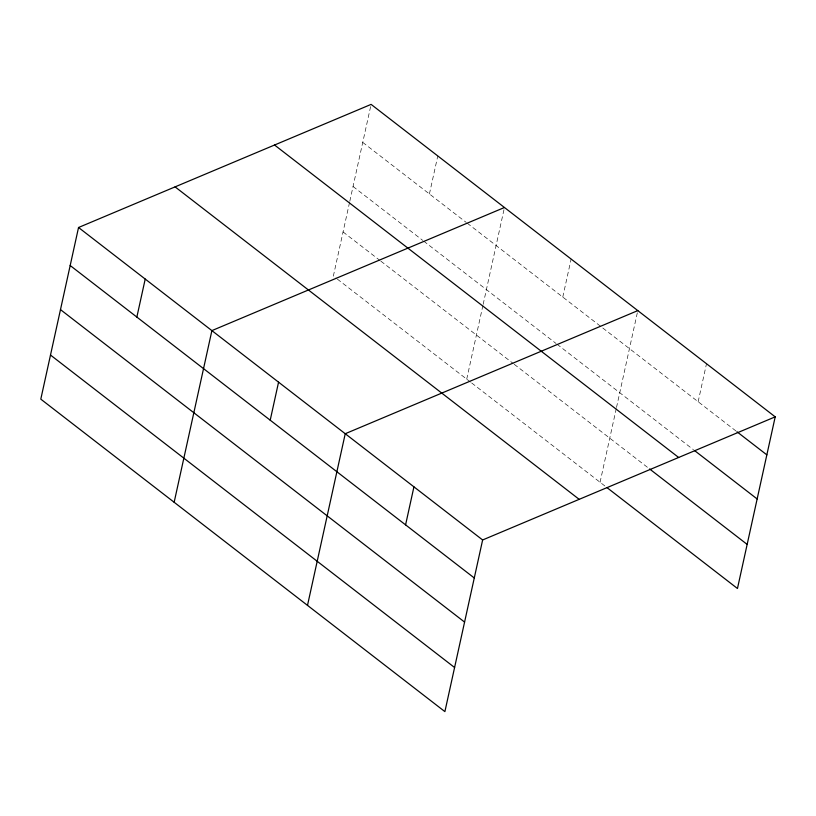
<?xml version="1.0" encoding="UTF-8"?>
<svg xmlns="http://www.w3.org/2000/svg" width="816" height="816" viewBox="0 0 816 816"><rect width="100%" height="100%" fill="white"/><g stroke="black" fill="none" stroke-linecap="round" stroke-linejoin="round"><path stroke-width="0.61" stroke-dasharray="4.08 3.06" d="M349.544 202.46L333.367 276.032L336.355 278.338M349.809 201.236L371.107 104.387M429.42 193.963L437.784 155.938M466.721 379.144L482.888 305.582M483.164 304.348L504.451 207.499M562.775 297.075L571.129 259.06M600.066 482.256L616.243 408.694M616.508 407.459L637.806 310.61M698.149 401.747L706.503 363.732M362.743 142.402L466.242 222.431M467.242 223.196L735.981 431.001M353.053 186.497L422.708 240.363M423.708 241.138L556.063 343.475M557.063 344.25L693.427 449.698M343.057 231.938L379.879 260.406M380.878 261.171L513.233 363.518M514.233 364.293L648.587 468.19M337.345 279.113L470.699 382.225M471.689 382.99L606.043 486.877"/><path stroke-width="1.22" d="M78.54 227.501L40.8 399.146L444.893 711.613L482.633 539.968L775.2 416.854L371.107 104.387L78.54 227.501L482.633 539.968M136.853 317.077L145.217 279.062M174.155 502.258L211.895 330.613L504.451 207.499M270.208 420.189L278.562 382.174M307.499 605.38L345.239 433.724L637.806 310.61M405.583 524.861L413.936 486.846M775.2 416.854L737.46 588.499L607.033 487.652M736.97 431.776L766.846 454.869M694.426 450.463L757.146 498.964M274.553 145.013L678.657 457.48M649.587 468.955L747.16 544.405M175.083 186.874L579.176 499.341M70.176 265.516L474.28 577.983M60.486 309.621L464.579 622.088M50.5 355.052L454.594 667.519"/></g></svg>
